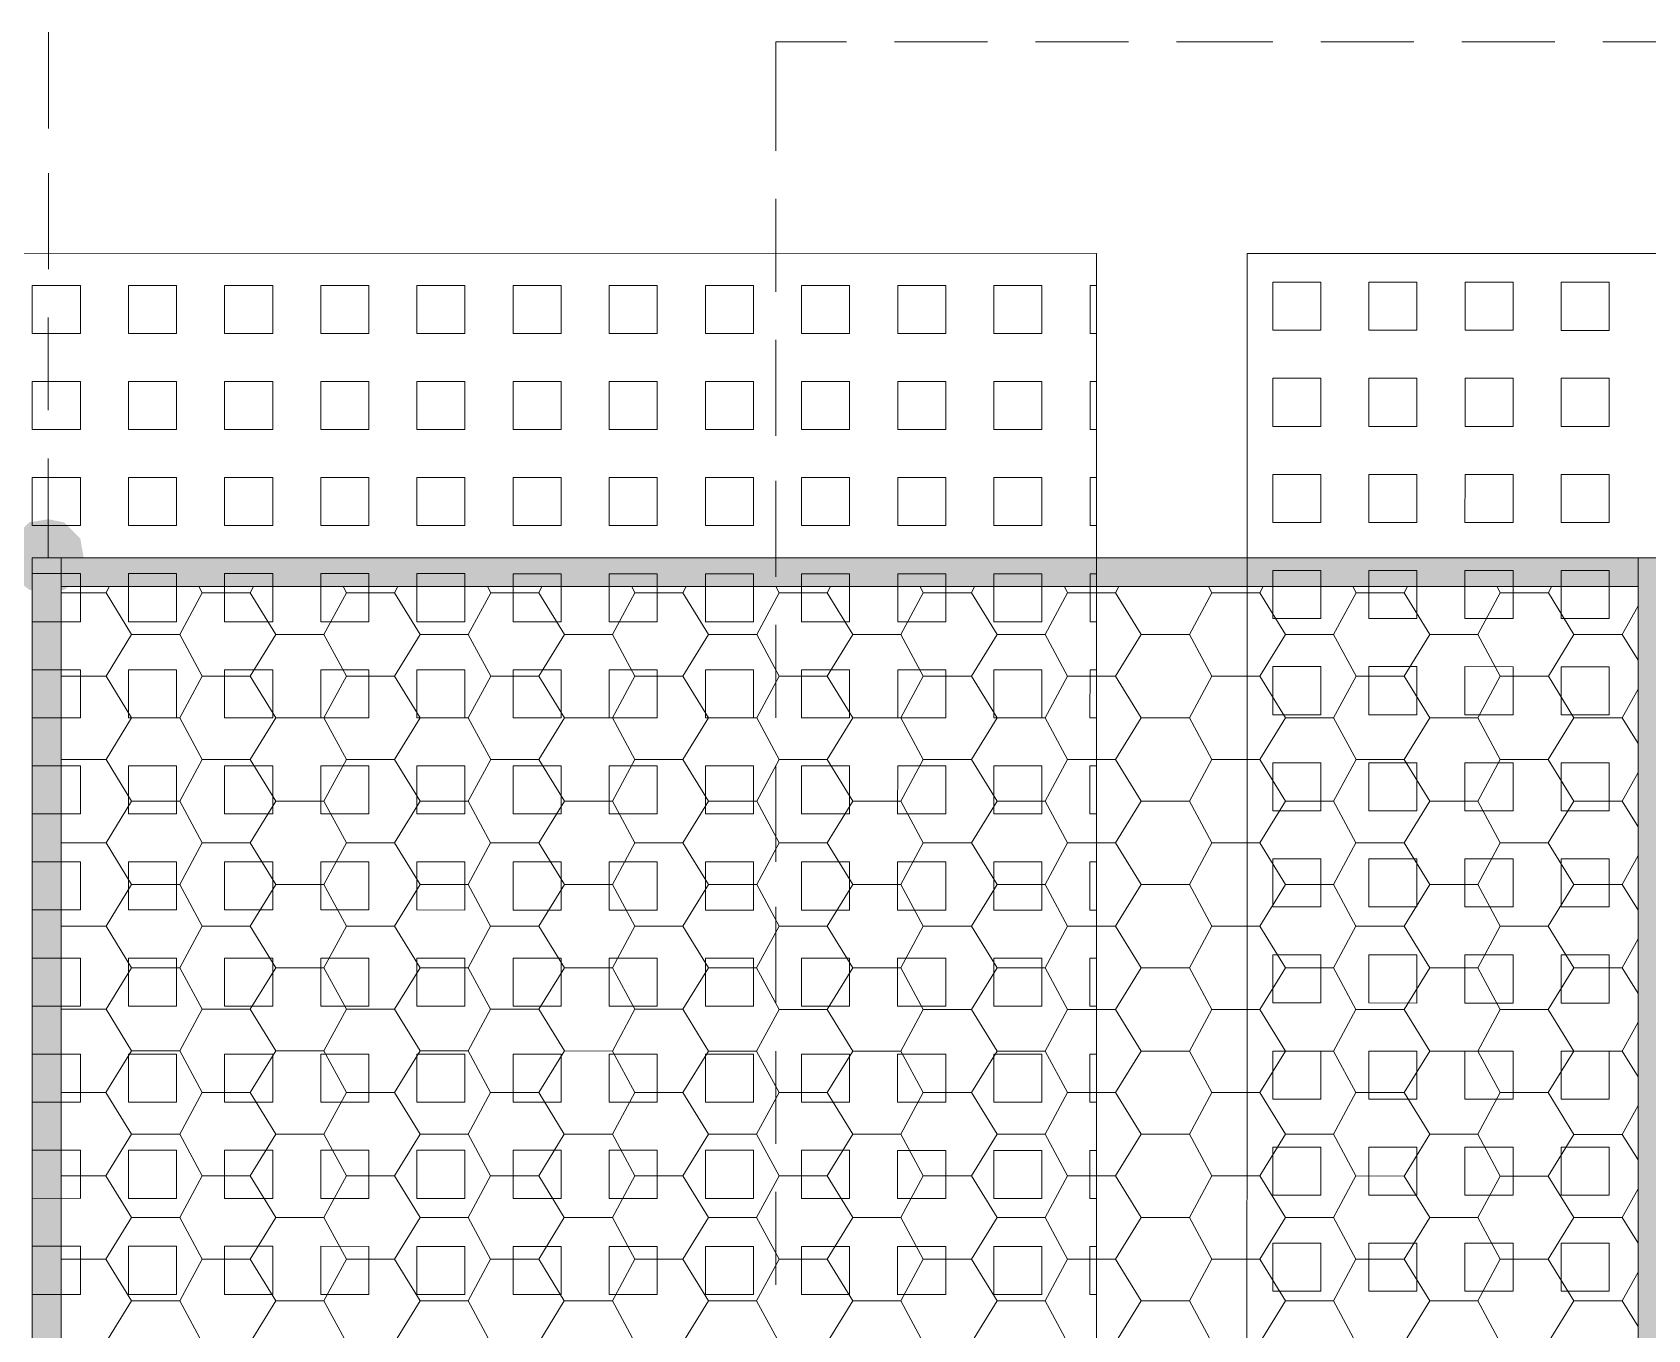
# Model space of a CAD drawing. Extents: x 3377 to 3790, y 1673 to 1846.
# Drawn here: x 3518.203 to 3520.336, y 1763.476 to 1765.19 of the extents above; entities that cross this region are included whole.
import ezdxf

# ---------------------------------------------------------------- set-up
doc = ezdxf.new("R2010")
doc.units = 0
doc.header["$LTSCALE"] = 2
doc.layers.add('PDF7_0', color=7, linetype='Continuous', true_color=0xc6c6c6)
doc.layers.add('PDF7_04-DETALHE', color=7, linetype='Continuous', true_color=0xc6c6c6)

msp = doc.modelspace()

# ---------------------------------------------------------------- linework, layer by layer
at = {"layer": 'PDF7_0', "color": 7, "lineweight": 0}
for points in [[(3518.2032, 1764.496), (3518.2413, 1764.496), (3518.2411, 1762.3972), (3518.203, 1762.3972)], [(3518.2411, 1762.3972), (3518.2413, 1764.496)], [(3520.3231, 1764.4959), (3520.3231, 1764.4578), (3518.2412, 1764.458), (3518.2413, 1764.496)], [(3520.3231, 1764.4959), (3520.3612, 1764.4959), (3520.3611, 1762.3971), (3520.323, 1762.3971)]]:
    msp.add_lwpolyline(points, close=True, dxfattribs=at)
msp.add_lwpolyline([(3520.3231, 1764.4959), (3520.323, 1762.3971)], dxfattribs=at)
at = {"layer": 'PDF7_0', "lineweight": 0}
for points in [[(3518.3005, 1764.4495), (3518.3047, 1764.458)], [(3518.4232, 1764.4579), (3518.4274, 1764.4495), (3518.4909, 1764.4495), (3518.4951, 1764.4579)], [(3518.6136, 1764.4579), (3518.6179, 1764.4495), (3518.6813, 1764.4495), (3518.6856, 1764.4579)], [(3518.804, 1764.4579), (3518.8083, 1764.4495), (3518.8717, 1764.4495), (3518.876, 1764.4579)], [(3518.9945, 1764.4579), (3518.9987, 1764.4494), (3519.0622, 1764.4494), (3519.0664, 1764.4579)], [(3519.1849, 1764.4579), (3519.1891, 1764.4494), (3519.2526, 1764.4494), (3519.2568, 1764.4579)], [(3519.3753, 1764.4579), (3519.3795, 1764.4494), (3519.443, 1764.4494), (3519.4472, 1764.4579)], [(3519.5657, 1764.4579), (3519.5699, 1764.4494), (3519.6334, 1764.4494), (3519.6376, 1764.4579)], [(3519.7561, 1764.4579), (3519.7604, 1764.4494), (3519.8238, 1764.4494), (3519.8281, 1764.4579)], [(3519.9465, 1764.4578), (3519.9508, 1764.4494), (3520.0142, 1764.4494), (3520.0185, 1764.4578)], [(3520.137, 1764.4578), (3520.1412, 1764.4494), (3520.2047, 1764.4494), (3520.2089, 1764.4578)], [(3518.2412, 1764.4495), (3518.3005, 1764.4495), (3518.3343, 1764.3945), (3518.3978, 1764.3945), (3518.4274, 1764.4495)], [(3518.4909, 1764.4495), (3518.5248, 1764.3945), (3518.5882, 1764.3945), (3518.6179, 1764.4495)], [(3518.6813, 1764.4495), (3518.7152, 1764.3945), (3518.7786, 1764.3945), (3518.8083, 1764.4495)], [(3518.8717, 1764.4495), (3518.9056, 1764.3944), (3518.9691, 1764.3944), (3518.9987, 1764.4494)], [(3519.0622, 1764.4494), (3519.096, 1764.3944), (3519.1595, 1764.3944), (3519.1891, 1764.4494)], [(3519.2526, 1764.4494), (3519.2864, 1764.3944), (3519.3499, 1764.3944), (3519.3795, 1764.4494)], [(3519.443, 1764.4494), (3519.4768, 1764.3944), (3519.5403, 1764.3944), (3519.5699, 1764.4494)], [(3519.6334, 1764.4494), (3519.6673, 1764.3944), (3519.7307, 1764.3944), (3519.7604, 1764.4494)], [(3519.8238, 1764.4494), (3519.8577, 1764.3944), (3519.9211, 1764.3944), (3519.9508, 1764.4494)], [(3520.0142, 1764.4494), (3520.0481, 1764.3944), (3520.1116, 1764.3944), (3520.1412, 1764.4494)], [(3520.2047, 1764.4494), (3520.2385, 1764.3944), (3520.302, 1764.3944), (3520.3231, 1764.3605)], [(3520.302, 1764.3944), (3520.3231, 1764.4324)], [(3518.3005, 1764.3395), (3518.3343, 1764.3945)], [(3518.3978, 1764.3945), (3518.4274, 1764.3395), (3518.4909, 1764.3395), (3518.5248, 1764.3945)], [(3518.5882, 1764.3945), (3518.6178, 1764.3395), (3518.6813, 1764.3395), (3518.7152, 1764.3945)], [(3518.7786, 1764.3945), (3518.8083, 1764.3394), (3518.8717, 1764.3394), (3518.9056, 1764.3944)], [(3518.9691, 1764.3944), (3518.9987, 1764.3394), (3519.0622, 1764.3394), (3519.096, 1764.3944)], [(3519.1595, 1764.3944), (3519.1891, 1764.3394), (3519.2526, 1764.3394), (3519.2864, 1764.3944)], [(3519.3499, 1764.3944), (3519.3795, 1764.3394), (3519.443, 1764.3394), (3519.4768, 1764.3944)], [(3519.5403, 1764.3944), (3519.5699, 1764.3394), (3519.6334, 1764.3394), (3519.6673, 1764.3944)], [(3519.7307, 1764.3944), (3519.7603, 1764.3394), (3519.8238, 1764.3394), (3519.8577, 1764.3944)], [(3519.9211, 1764.3944), (3519.9508, 1764.3394), (3520.0142, 1764.3394), (3520.0481, 1764.3944)], [(3520.1116, 1764.3944), (3520.1412, 1764.3394), (3520.2047, 1764.3393), (3520.2385, 1764.3944)], [(3518.2412, 1764.3395), (3518.3005, 1764.3395), (3518.3343, 1764.2845), (3518.3978, 1764.2845), (3518.4274, 1764.3395)], [(3518.4909, 1764.3395), (3518.5247, 1764.2845), (3518.5882, 1764.2844), (3518.6178, 1764.3395)], [(3518.6813, 1764.3395), (3518.7152, 1764.2844), (3518.7786, 1764.2844), (3518.8083, 1764.3394)], [(3518.8717, 1764.3394), (3518.9056, 1764.2844), (3518.9691, 1764.2844), (3518.9987, 1764.3394)], [(3519.0622, 1764.3394), (3519.096, 1764.2844), (3519.1595, 1764.2844), (3519.1891, 1764.3394)], [(3519.2526, 1764.3394), (3519.2864, 1764.2844), (3519.3499, 1764.2844), (3519.3795, 1764.3394)], [(3519.443, 1764.3394), (3519.4768, 1764.2844), (3519.5403, 1764.2844), (3519.5699, 1764.3394)], [(3519.6334, 1764.3394), (3519.6673, 1764.2844), (3519.7307, 1764.2844), (3519.7603, 1764.3394)], [(3519.8238, 1764.3394), (3519.8577, 1764.2844), (3519.9211, 1764.2844), (3519.9508, 1764.3394)], [(3520.0142, 1764.3394), (3520.0481, 1764.2844), (3520.1116, 1764.2843), (3520.1412, 1764.3394)], [(3520.2047, 1764.3393), (3520.2385, 1764.2843), (3520.302, 1764.2843), (3520.3231, 1764.2505)], [(3520.302, 1764.2843), (3520.3231, 1764.3224)], [(3518.3005, 1764.2295), (3518.3343, 1764.2845)], [(3518.3978, 1764.2845), (3518.4274, 1764.2294), (3518.4909, 1764.2294), (3518.5247, 1764.2845)], [(3518.5882, 1764.2844), (3518.6178, 1764.2294), (3518.6813, 1764.2294), (3518.7152, 1764.2844)], [(3518.7786, 1764.2844), (3518.8083, 1764.2294), (3518.8717, 1764.2294), (3518.9056, 1764.2844)], [(3518.9691, 1764.2844), (3518.9987, 1764.2294), (3519.0621, 1764.2294), (3519.096, 1764.2844)], [(3519.1595, 1764.2844), (3519.1891, 1764.2294), (3519.2526, 1764.2294), (3519.2864, 1764.2844)], [(3519.3499, 1764.2844), (3519.3795, 1764.2294), (3519.443, 1764.2294), (3519.4768, 1764.2844)], [(3519.5403, 1764.2844), (3519.5699, 1764.2294), (3519.6334, 1764.2294), (3519.6673, 1764.2844)], [(3519.7307, 1764.2844), (3519.7603, 1764.2294), (3519.8238, 1764.2294), (3519.8577, 1764.2844)], [(3519.9211, 1764.2844), (3519.9508, 1764.2293), (3520.0142, 1764.2293), (3520.0481, 1764.2844)], [(3520.1116, 1764.2843), (3520.1412, 1764.2293), (3520.2046, 1764.2293), (3520.2385, 1764.2843)], [(3518.2412, 1764.2295), (3518.3005, 1764.2295), (3518.3343, 1764.1744), (3518.3978, 1764.1744), (3518.4274, 1764.2294)], [(3518.4909, 1764.2294), (3518.5247, 1764.1744), (3518.5882, 1764.1744), (3518.6178, 1764.2294)], [(3518.6813, 1764.2294), (3518.7152, 1764.1744), (3518.7786, 1764.1744), (3518.8083, 1764.2294)], [(3518.8717, 1764.2294), (3518.9056, 1764.1744), (3518.969, 1764.1744), (3518.9987, 1764.2294)], [(3519.0621, 1764.2294), (3519.096, 1764.1744), (3519.1595, 1764.1744), (3519.1891, 1764.2294)], [(3519.2526, 1764.2294), (3519.2864, 1764.1744), (3519.3499, 1764.1744), (3519.3795, 1764.2294)], [(3519.443, 1764.2294), (3519.4768, 1764.1744), (3519.5403, 1764.1744), (3519.5699, 1764.2294)], [(3519.6334, 1764.2294), (3519.6672, 1764.1744), (3519.7307, 1764.1744), (3519.7603, 1764.2294)], [(3519.8238, 1764.2294), (3519.8577, 1764.1743), (3519.9211, 1764.1743), (3519.9508, 1764.2293)], [(3520.0142, 1764.2293), (3520.0481, 1764.1743), (3520.1115, 1764.1743), (3520.1412, 1764.2293)], [(3520.2046, 1764.2293), (3520.2385, 1764.1743), (3520.302, 1764.1743), (3520.3231, 1764.1405)], [(3520.302, 1764.1743), (3520.3231, 1764.2124)], [(3518.3005, 1764.1194), (3518.3343, 1764.1744)], [(3518.3978, 1764.1744), (3518.4274, 1764.1194), (3518.4909, 1764.1194), (3518.5247, 1764.1744)], [(3518.5882, 1764.1744), (3518.6178, 1764.1194), (3518.6813, 1764.1194), (3518.7152, 1764.1744)], [(3518.7786, 1764.1744), (3518.8082, 1764.1194), (3518.8717, 1764.1194), (3518.9056, 1764.1744)], [(3518.969, 1764.1744), (3518.9987, 1764.1194), (3519.0621, 1764.1194), (3519.096, 1764.1744)], [(3519.1595, 1764.1744), (3519.1891, 1764.1194), (3519.2526, 1764.1194), (3519.2864, 1764.1744)], [(3519.3499, 1764.1744), (3519.3795, 1764.1194), (3519.443, 1764.1194), (3519.4768, 1764.1744)], [(3519.5403, 1764.1744), (3519.5699, 1764.1194), (3519.6334, 1764.1193), (3519.6672, 1764.1744)], [(3519.7307, 1764.1744), (3519.7603, 1764.1193), (3519.8238, 1764.1193), (3519.8577, 1764.1743)], [(3519.9211, 1764.1743), (3519.9507, 1764.1193), (3520.0142, 1764.1193), (3520.0481, 1764.1743)], [(3520.1115, 1764.1743), (3520.1412, 1764.1193), (3520.2046, 1764.1193), (3520.2385, 1764.1743)], [(3518.2412, 1764.1194), (3518.3005, 1764.1194), (3518.3343, 1764.0644), (3518.3978, 1764.0644), (3518.4274, 1764.1194)], [(3518.4909, 1764.1194), (3518.5247, 1764.0644), (3518.5882, 1764.0644), (3518.6178, 1764.1194)], [(3518.6813, 1764.1194), (3518.7152, 1764.0644), (3518.7786, 1764.0644), (3518.8082, 1764.1194)], [(3518.8717, 1764.1194), (3518.9056, 1764.0644), (3518.969, 1764.0644), (3518.9987, 1764.1194)], [(3519.0621, 1764.1194), (3519.096, 1764.0644), (3519.1595, 1764.0644), (3519.1891, 1764.1194)], [(3519.2526, 1764.1194), (3519.2864, 1764.0644), (3519.3499, 1764.0644), (3519.3795, 1764.1194)], [(3519.443, 1764.1194), (3519.4768, 1764.0644), (3519.5403, 1764.0643), (3519.5699, 1764.1194)], [(3519.6334, 1764.1193), (3519.6672, 1764.0643), (3519.7307, 1764.0643), (3519.7603, 1764.1193)], [(3519.8238, 1764.1193), (3519.8577, 1764.0643), (3519.9211, 1764.0643), (3519.9507, 1764.1193)], [(3520.0142, 1764.1193), (3520.0481, 1764.0643), (3520.1115, 1764.0643), (3520.1412, 1764.1193)], [(3520.2046, 1764.1193), (3520.2385, 1764.0643), (3520.302, 1764.0643), (3520.3231, 1764.0304)], [(3520.302, 1764.0643), (3520.3231, 1764.1024)], [(3518.3005, 1764.0094), (3518.3343, 1764.0644)], [(3518.3978, 1764.0644), (3518.4274, 1764.0094), (3518.4909, 1764.0094), (3518.5247, 1764.0644)], [(3518.5882, 1764.0644), (3518.6178, 1764.0094), (3518.6813, 1764.0094), (3518.7152, 1764.0644)], [(3518.7786, 1764.0644), (3518.8082, 1764.0094), (3518.8717, 1764.0094), (3518.9056, 1764.0644)], [(3518.969, 1764.0644), (3518.9987, 1764.0094), (3519.0621, 1764.0094), (3519.096, 1764.0644)], [(3519.1595, 1764.0644), (3519.1891, 1764.0094), (3519.2525, 1764.0094), (3519.2864, 1764.0644)], [(3519.3499, 1764.0644), (3519.3795, 1764.0093), (3519.443, 1764.0093), (3519.4768, 1764.0644)], [(3519.5403, 1764.0643), (3519.5699, 1764.0093), (3519.6334, 1764.0093), (3519.6672, 1764.0643)], [(3519.7307, 1764.0643), (3519.7603, 1764.0093), (3519.8238, 1764.0093), (3519.8577, 1764.0643)], [(3519.9211, 1764.0643), (3519.9507, 1764.0093), (3520.0142, 1764.0093), (3520.0481, 1764.0643)], [(3520.1115, 1764.0643), (3520.1412, 1764.0093), (3520.2046, 1764.0093), (3520.2385, 1764.0643)], [(3518.2412, 1764.0094), (3518.3005, 1764.0094), (3518.3343, 1763.9544), (3518.3978, 1763.9544), (3518.4274, 1764.0094)], [(3518.4909, 1764.0094), (3518.5247, 1763.9544), (3518.5882, 1763.9544), (3518.6178, 1764.0094)], [(3518.6813, 1764.0094), (3518.7151, 1763.9544), (3518.7786, 1763.9544), (3518.8082, 1764.0094)], [(3518.8717, 1764.0094), (3518.9056, 1763.9544), (3518.969, 1763.9544), (3518.9987, 1764.0094)], [(3519.0621, 1764.0094), (3519.096, 1763.9544), (3519.1594, 1763.9544), (3519.1891, 1764.0094)], [(3519.2525, 1764.0094), (3519.2864, 1763.9543), (3519.3499, 1763.9543), (3519.3795, 1764.0093)], [(3519.443, 1764.0093), (3519.4768, 1763.9543), (3519.5403, 1763.9543), (3519.5699, 1764.0093)], [(3519.6334, 1764.0093), (3519.6672, 1763.9543), (3519.7307, 1763.9543), (3519.7603, 1764.0093)], [(3519.8238, 1764.0093), (3519.8576, 1763.9543), (3519.9211, 1763.9543), (3519.9507, 1764.0093)], [(3520.0142, 1764.0093), (3520.0481, 1763.9543), (3520.1115, 1763.9543), (3520.1412, 1764.0093)], [(3520.2046, 1764.0093), (3520.2385, 1763.9543), (3520.302, 1763.9543), (3520.3231, 1763.9204)], [(3520.302, 1763.9543), (3520.3231, 1763.9924)], [(3518.3005, 1763.8994), (3518.3343, 1763.9544)], [(3518.3978, 1763.9544), (3518.4274, 1763.8994), (3518.4909, 1763.8994), (3518.5247, 1763.9544)], [(3518.5882, 1763.9544), (3518.6178, 1763.8994), (3518.6813, 1763.8994), (3518.7151, 1763.9544)], [(3518.7786, 1763.9544), (3518.8082, 1763.8994), (3518.8717, 1763.8994), (3518.9056, 1763.9544)], [(3518.969, 1763.9544), (3518.9986, 1763.8994), (3519.0621, 1763.8994), (3519.096, 1763.9544)], [(3519.1594, 1763.9544), (3519.1891, 1763.8993), (3519.2525, 1763.8993), (3519.2864, 1763.9543)], [(3519.3499, 1763.9543), (3519.3795, 1763.8993), (3519.443, 1763.8993), (3519.4768, 1763.9543)], [(3519.5403, 1763.9543), (3519.5699, 1763.8993), (3519.6334, 1763.8993), (3519.6672, 1763.9543)], [(3519.7307, 1763.9543), (3519.7603, 1763.8993), (3519.8238, 1763.8993), (3519.8576, 1763.9543)], [(3519.9211, 1763.9543), (3519.9507, 1763.8993), (3520.0142, 1763.8993), (3520.0481, 1763.9543)], [(3520.1115, 1763.9543), (3520.1412, 1763.8993), (3520.2046, 1763.8993), (3520.2385, 1763.9543)], [(3518.2412, 1763.8994), (3518.3005, 1763.8994), (3518.3343, 1763.8444), (3518.3978, 1763.8444), (3518.4274, 1763.8994)], [(3518.4909, 1763.8994), (3518.5247, 1763.8444), (3518.5882, 1763.8444), (3518.6178, 1763.8994)], [(3518.6813, 1763.8994), (3518.7151, 1763.8444), (3518.7786, 1763.8444), (3518.8082, 1763.8994)], [(3518.8717, 1763.8994), (3518.9056, 1763.8444), (3518.969, 1763.8443), (3518.9986, 1763.8994)], [(3519.0621, 1763.8994), (3519.096, 1763.8443), (3519.1594, 1763.8443), (3519.1891, 1763.8993)], [(3519.2525, 1763.8993), (3519.2864, 1763.8443), (3519.3499, 1763.8443), (3519.3795, 1763.8993)], [(3519.443, 1763.8993), (3519.4768, 1763.8443), (3519.5403, 1763.8443), (3519.5699, 1763.8993)], [(3519.6334, 1763.8993), (3519.6672, 1763.8443), (3519.7307, 1763.8443), (3519.7603, 1763.8993)], [(3519.8238, 1763.8993), (3519.8576, 1763.8443), (3519.9211, 1763.8443), (3519.9507, 1763.8993)], [(3520.0142, 1763.8993), (3520.0481, 1763.8443), (3520.1115, 1763.8443), (3520.1412, 1763.8993)], [(3520.2046, 1763.8993), (3520.2385, 1763.8443), (3520.3019, 1763.8443), (3520.3231, 1763.8104)], [(3520.3019, 1763.8443), (3520.3231, 1763.8823)], [(3518.3004, 1763.7894), (3518.3343, 1763.8444)], [(3518.3978, 1763.8444), (3518.4274, 1763.7894), (3518.4909, 1763.7894), (3518.5247, 1763.8444)], [(3518.5882, 1763.8444), (3518.6178, 1763.7894), (3518.6813, 1763.7894), (3518.7151, 1763.8444)], [(3518.7786, 1763.8444), (3518.8082, 1763.7893), (3518.8717, 1763.7893), (3518.9056, 1763.8444)], [(3518.969, 1763.8443), (3518.9986, 1763.7893), (3519.0621, 1763.7893), (3519.096, 1763.8443)], [(3519.1594, 1763.8443), (3519.1891, 1763.7893), (3519.2525, 1763.7893), (3519.2864, 1763.8443)], [(3519.3499, 1763.8443), (3519.3795, 1763.7893), (3519.4429, 1763.7893), (3519.4768, 1763.8443)], [(3519.5403, 1763.8443), (3519.5699, 1763.7893), (3519.6334, 1763.7893), (3519.6672, 1763.8443)], [(3519.7307, 1763.8443), (3519.7603, 1763.7893), (3519.8238, 1763.7893), (3519.8576, 1763.8443)], [(3519.9211, 1763.8443), (3519.9507, 1763.7893), (3520.0142, 1763.7893), (3520.0481, 1763.8443)], [(3520.1115, 1763.8443), (3520.1411, 1763.7893), (3520.2046, 1763.7893), (3520.2385, 1763.8443)], [(3518.2412, 1763.7894), (3518.3004, 1763.7894), (3518.3343, 1763.7344), (3518.3978, 1763.7344), (3518.4274, 1763.7894)], [(3518.4909, 1763.7894), (3518.5247, 1763.7344), (3518.5882, 1763.7344), (3518.6178, 1763.7894)], [(3518.6813, 1763.7894), (3518.7151, 1763.7343), (3518.7786, 1763.7343), (3518.8082, 1763.7893)], [(3518.8717, 1763.7893), (3518.9055, 1763.7343), (3518.969, 1763.7343), (3518.9986, 1763.7893)], [(3519.0621, 1763.7893), (3519.096, 1763.7343), (3519.1594, 1763.7343), (3519.1891, 1763.7893)], [(3519.2525, 1763.7893), (3519.2864, 1763.7343), (3519.3499, 1763.7343), (3519.3795, 1763.7893)], [(3519.4429, 1763.7893), (3519.4768, 1763.7343), (3519.5403, 1763.7343), (3519.5699, 1763.7893)], [(3519.6334, 1763.7893), (3519.6672, 1763.7343), (3519.7307, 1763.7343), (3519.7603, 1763.7893)], [(3519.8238, 1763.7893), (3519.8576, 1763.7343), (3519.9211, 1763.7343), (3519.9507, 1763.7893)], [(3520.0142, 1763.7893), (3520.048, 1763.7343), (3520.1115, 1763.7343), (3520.1411, 1763.7893)], [(3520.2046, 1763.7893), (3520.2385, 1763.7342), (3520.3019, 1763.7342), (3520.3231, 1763.7004)], [(3520.3019, 1763.7342), (3520.3231, 1763.7723)], [(3518.3004, 1763.6794), (3518.3343, 1763.7344)], [(3518.3978, 1763.7344), (3518.4274, 1763.6794), (3518.4909, 1763.6794), (3518.5247, 1763.7344)], [(3518.5882, 1763.7344), (3518.6178, 1763.6793), (3518.6813, 1763.6793), (3518.7151, 1763.7343)], [(3518.7786, 1763.7343), (3518.8082, 1763.6793), (3518.8717, 1763.6793), (3518.9055, 1763.7343)], [(3518.969, 1763.7343), (3518.9986, 1763.6793), (3519.0621, 1763.6793), (3519.096, 1763.7343)], [(3519.1594, 1763.7343), (3519.1891, 1763.6793), (3519.2525, 1763.6793), (3519.2864, 1763.7343)], [(3519.3499, 1763.7343), (3519.3795, 1763.6793), (3519.4429, 1763.6793), (3519.4768, 1763.7343)], [(3519.5403, 1763.7343), (3519.5699, 1763.6793), (3519.6334, 1763.6793), (3519.6672, 1763.7343)], [(3519.7307, 1763.7343), (3519.7603, 1763.6793), (3519.8238, 1763.6793), (3519.8576, 1763.7343)], [(3519.9211, 1763.7343), (3519.9507, 1763.6793), (3520.0142, 1763.6792), (3520.048, 1763.7343)], [(3520.1115, 1763.7343), (3520.1411, 1763.6792), (3520.2046, 1763.6792), (3520.2385, 1763.7342)], [(3518.2412, 1763.6794), (3518.3004, 1763.6794), (3518.3343, 1763.6244), (3518.3978, 1763.6243), (3518.4274, 1763.6794)], [(3518.4909, 1763.6794), (3518.5247, 1763.6243), (3518.5882, 1763.6243), (3518.6178, 1763.6793)], [(3518.6813, 1763.6793), (3518.7151, 1763.6243), (3518.7786, 1763.6243), (3518.8082, 1763.6793)], [(3518.8717, 1763.6793), (3518.9055, 1763.6243), (3518.969, 1763.6243), (3518.9986, 1763.6793)], [(3519.0621, 1763.6793), (3519.096, 1763.6243), (3519.1594, 1763.6243), (3519.1891, 1763.6793)], [(3519.2525, 1763.6793), (3519.2864, 1763.6243), (3519.3498, 1763.6243), (3519.3795, 1763.6793)], [(3519.4429, 1763.6793), (3519.4768, 1763.6243), (3519.5403, 1763.6243), (3519.5699, 1763.6793)], [(3519.6334, 1763.6793), (3519.6672, 1763.6243), (3519.7307, 1763.6243), (3519.7603, 1763.6793)], [(3519.8238, 1763.6793), (3519.8576, 1763.6243), (3519.9211, 1763.6242), (3519.9507, 1763.6793)], [(3520.0142, 1763.6792), (3520.048, 1763.6242), (3520.1115, 1763.6242), (3520.1411, 1763.6792)], [(3520.2046, 1763.6792), (3520.2385, 1763.6242), (3520.3019, 1763.6242), (3520.3231, 1763.5904)], [(3520.3019, 1763.6242), (3520.3231, 1763.6623)], [(3518.3004, 1763.5693), (3518.3343, 1763.6244)], [(3518.3978, 1763.6243), (3518.4274, 1763.5693), (3518.4908, 1763.5693), (3518.5247, 1763.6243)], [(3518.5882, 1763.6243), (3518.6178, 1763.5693), (3518.6813, 1763.5693), (3518.7151, 1763.6243)], [(3518.7786, 1763.6243), (3518.8082, 1763.5693), (3518.8717, 1763.5693), (3518.9055, 1763.6243)], [(3518.969, 1763.6243), (3518.9986, 1763.5693), (3519.0621, 1763.5693), (3519.096, 1763.6243)], [(3519.1594, 1763.6243), (3519.189, 1763.5693), (3519.2525, 1763.5693), (3519.2864, 1763.6243)], [(3519.3498, 1763.6243), (3519.3795, 1763.5693), (3519.4429, 1763.5693), (3519.4768, 1763.6243)], [(3519.5403, 1763.6243), (3519.5699, 1763.5693), (3519.6334, 1763.5693), (3519.6672, 1763.6243)], [(3519.7307, 1763.6243), (3519.7603, 1763.5692), (3519.8238, 1763.5692), (3519.8576, 1763.6243)], [(3519.9211, 1763.6242), (3519.9507, 1763.5692), (3520.0142, 1763.5692), (3520.048, 1763.6242)], [(3520.1115, 1763.6242), (3520.1411, 1763.5692), (3520.2046, 1763.5692), (3520.2385, 1763.6242)], [(3518.2412, 1763.5693), (3518.3004, 1763.5693), (3518.3343, 1763.5143), (3518.3978, 1763.5143), (3518.4274, 1763.5693)], [(3518.4908, 1763.5693), (3518.5247, 1763.5143), (3518.5882, 1763.5143), (3518.6178, 1763.5693)], [(3518.6813, 1763.5693), (3518.7151, 1763.5143), (3518.7786, 1763.5143), (3518.8082, 1763.5693)], [(3518.8717, 1763.5693), (3518.9055, 1763.5143), (3518.969, 1763.5143), (3518.9986, 1763.5693)], [(3519.0621, 1763.5693), (3519.0959, 1763.5143), (3519.1594, 1763.5143), (3519.189, 1763.5693)], [(3519.2525, 1763.5693), (3519.2864, 1763.5143), (3519.3498, 1763.5143), (3519.3795, 1763.5693)], [(3519.4429, 1763.5693), (3519.4768, 1763.5143), (3519.5403, 1763.5143), (3519.5699, 1763.5693)], [(3519.6334, 1763.5693), (3519.6672, 1763.5142), (3519.7307, 1763.5142), (3519.7603, 1763.5692)], [(3519.8238, 1763.5692), (3519.8576, 1763.5142), (3519.9211, 1763.5142), (3519.9507, 1763.5692)], [(3520.0142, 1763.5692), (3520.048, 1763.5142), (3520.1115, 1763.5142), (3520.1411, 1763.5692)], [(3520.2046, 1763.5692), (3520.2385, 1763.5142), (3520.3019, 1763.5142), (3520.3231, 1763.4803)], [(3520.3019, 1763.5142), (3520.3231, 1763.5523)], [(3518.3004, 1763.4593), (3518.3343, 1763.5143)], [(3518.3978, 1763.5143), (3518.4274, 1763.4593), (3518.4908, 1763.4593), (3518.5247, 1763.5143)], [(3518.5882, 1763.5143), (3518.6178, 1763.4593), (3518.6813, 1763.4593), (3518.7151, 1763.5143)], [(3518.7786, 1763.5143), (3518.8082, 1763.4593), (3518.8717, 1763.4593), (3518.9055, 1763.5143)], [(3518.969, 1763.5143), (3518.9986, 1763.4593), (3519.0621, 1763.4593), (3519.0959, 1763.5143)], [(3519.1594, 1763.5143), (3519.189, 1763.4593), (3519.2525, 1763.4593), (3519.2864, 1763.5143)], [(3519.3498, 1763.5143), (3519.3795, 1763.4593), (3519.4429, 1763.4593), (3519.4768, 1763.5143)], [(3519.5403, 1763.5143), (3519.5699, 1763.4592), (3519.6333, 1763.4592), (3519.6672, 1763.5142)], [(3519.7307, 1763.5142), (3519.7603, 1763.4592), (3519.8238, 1763.4592), (3519.8576, 1763.5142)], [(3519.9211, 1763.5142), (3519.9507, 1763.4592), (3520.0142, 1763.4592), (3520.048, 1763.5142)], [(3520.1115, 1763.5142), (3520.1411, 1763.4592), (3520.2046, 1763.4592), (3520.2385, 1763.5142)]]:
    msp.add_lwpolyline(points, dxfattribs=at)
at = {"layer": 'PDF7_0', "color": 7, "transparency": 33554559}
for points in [[(3518.1989, 1764.5426), (3518.2243, 1764.496), (3518.1778, 1764.5214)], [(3518.2243, 1764.5468), (3518.1989, 1764.5426), (3518.2243, 1764.496)], [(3518.2243, 1764.496), (3518.2455, 1764.5426), (3518.2243, 1764.5468)], [(3518.2666, 1764.5214), (3518.2243, 1764.496), (3518.2455, 1764.5426)], [(3518.2243, 1764.496), (3518.1778, 1764.5214), (3518.1735, 1764.4961)], [(3518.2709, 1764.496), (3518.2666, 1764.5214), (3518.2243, 1764.496)], [(3518.1735, 1764.4961), (3518.1778, 1764.4707), (3518.2243, 1764.496)], [(3518.1778, 1764.4707), (3518.2243, 1764.496), (3518.1989, 1764.4537)], [(3518.2243, 1764.496), (3518.1989, 1764.4537), (3518.2243, 1764.4495)], [(3518.2243, 1764.4495), (3518.2455, 1764.4537), (3518.2243, 1764.496)], [(3518.2455, 1764.4537), (3518.2243, 1764.496), (3518.2666, 1764.4707)], [(3518.2243, 1764.496), (3518.2666, 1764.4707), (3518.2709, 1764.496)]]:
    msp.add_solid(points, dxfattribs=at)
at = {"layer": 'PDF7_0', "color": 9, "true_color": 0xc1c1c1, "transparency": 33554559}
for points in [[(3518.2032, 1764.496), (3518.2411, 1762.3972), (3518.203, 1762.3972)], [(3518.2413, 1764.496), (3518.2032, 1764.496), (3518.2411, 1762.3972)], [(3518.2413, 1764.496), (3520.3231, 1764.4578), (3518.2412, 1764.458)], [(3520.3231, 1764.4959), (3518.2413, 1764.496), (3520.3231, 1764.4578)], [(3520.3231, 1764.4959), (3520.3611, 1762.3971), (3520.323, 1762.3971)], [(3520.3612, 1764.4959), (3520.3231, 1764.4959), (3520.3611, 1762.3971)]]:
    msp.add_solid(points, dxfattribs=at)
at = {"layer": 'PDF7_04-DETALHE', "color": 7, "lineweight": 0}
for points in [[(3518.2244, 1765.19), (3518.2244, 1765.0631)], [(3519.278, 1765.1772), (3519.1849, 1765.1773), (3519.1849, 1765.0334)], [(3519.4642, 1765.1772), (3519.3415, 1765.1772)], [(3519.6504, 1765.1772), (3519.5277, 1765.1772)], [(3519.8408, 1765.1772), (3519.7139, 1765.1772)], [(3520.027, 1765.1772), (3519.9043, 1765.1772)], [(3520.2132, 1765.1772), (3520.0905, 1765.1772)], [(3520.4036, 1765.1772), (3520.2766, 1765.1772)], [(3518.2244, 1765.0038), (3518.2244, 1764.8769)], [(3519.1849, 1764.9699), (3519.1849, 1764.8472)], [(3518.2243, 1764.8134), (3518.2243, 1764.6907)], [(3519.1849, 1764.7837), (3519.1849, 1764.6568)], [(3518.2243, 1764.6272), (3518.2243, 1764.496)], [(3519.1849, 1764.5975), (3519.1849, 1764.4706)], [(3519.1849, 1764.4071), (3519.1849, 1764.2844)], [(3519.1849, 1764.2209), (3519.1848, 1764.094)], [(3519.1848, 1764.0347), (3519.1848, 1763.9078)], [(3519.1848, 1763.8443), (3519.1848, 1763.7216)], [(3519.1848, 1763.6581), (3519.1848, 1763.5354)]]:
    msp.add_lwpolyline(points, dxfattribs=at)
at = {"layer": 'PDF7_04-DETALHE', "lineweight": 0}
for points in [[(3514.0352, 1764.8983), (3519.6081, 1764.8979), (3519.6079, 1762.3971)], [(3519.8068, 1762.3971), (3519.8069, 1764.8979), (3525.3544, 1764.8976), (3525.3542, 1762.3968)], [(3519.608, 1764.7922), (3519.5996, 1764.7922), (3519.5996, 1764.8556), (3519.608, 1764.8556)], [(3519.608, 1764.6652), (3519.5996, 1764.6652), (3519.5996, 1764.7287), (3519.608, 1764.7287)], [(3519.608, 1764.5383), (3519.5996, 1764.5383), (3519.5996, 1764.6017), (3519.608, 1764.6017)], [(3519.608, 1764.4113), (3519.5996, 1764.4113), (3519.5996, 1764.4748), (3519.608, 1764.4748)], [(3519.608, 1764.2844), (3519.5995, 1764.2844), (3519.5996, 1764.3479), (3519.608, 1764.3479)], [(3519.608, 1764.1574), (3519.5995, 1764.1574), (3519.5995, 1764.2209), (3519.608, 1764.2209)], [(3519.608, 1764.0305), (3519.5995, 1764.0305), (3519.5995, 1764.094), (3519.608, 1764.094)], [(3519.608, 1763.9035), (3519.5995, 1763.9035), (3519.5995, 1763.967), (3519.608, 1763.967)], [(3519.608, 1763.7766), (3519.5995, 1763.7766), (3519.5995, 1763.8401), (3519.608, 1763.8401)], [(3519.608, 1763.6497), (3519.5995, 1763.6497), (3519.5995, 1763.7131), (3519.608, 1763.7131)], [(3519.608, 1763.5227), (3519.5995, 1763.5227), (3519.5995, 1763.5862), (3519.608, 1763.5862)]]:
    msp.add_lwpolyline(points, dxfattribs=at)
for points in [[(3518.2667, 1764.8557), (3518.2667, 1764.7922), (3518.2032, 1764.7923), (3518.2032, 1764.8557)], [(3518.3936, 1764.8557), (3518.3936, 1764.7922), (3518.3301, 1764.7922), (3518.3301, 1764.8557)], [(3518.5206, 1764.8557), (3518.5206, 1764.7922), (3518.4571, 1764.7922), (3518.4571, 1764.8557)], [(3518.6475, 1764.8557), (3518.6475, 1764.7922), (3518.584, 1764.7922), (3518.584, 1764.8557)], [(3518.7744, 1764.8557), (3518.7744, 1764.7922), (3518.711, 1764.7922), (3518.711, 1764.8557)], [(3518.9014, 1764.8557), (3518.9014, 1764.7922), (3518.8379, 1764.7922), (3518.8379, 1764.8557)], [(3519.0283, 1764.8557), (3519.0283, 1764.7922), (3518.9649, 1764.7922), (3518.9649, 1764.8557)], [(3519.1553, 1764.8557), (3519.1553, 1764.7922), (3519.0918, 1764.7922), (3519.0918, 1764.8557)], [(3519.2822, 1764.8557), (3519.2822, 1764.7922), (3519.2187, 1764.7922), (3519.2188, 1764.8557)], [(3519.4092, 1764.8556), (3519.4092, 1764.7922), (3519.3457, 1764.7922), (3519.3457, 1764.8556)], [(3519.5361, 1764.8556), (3519.5361, 1764.7922), (3519.4726, 1764.7922), (3519.4726, 1764.8556)], [(3519.9043, 1764.8598), (3519.9042, 1764.7964), (3519.8408, 1764.7964), (3519.8408, 1764.8598)], [(3520.0312, 1764.8598), (3520.0312, 1764.7964), (3519.9677, 1764.7964), (3519.9677, 1764.8598)], [(3520.1581, 1764.8598), (3520.1581, 1764.7964), (3520.0947, 1764.7964), (3520.0947, 1764.8598)], [(3520.2851, 1764.8598), (3520.2851, 1764.7963), (3520.2216, 1764.7963), (3520.2216, 1764.8598)], [(3518.2667, 1764.7288), (3518.2667, 1764.6653), (3518.2032, 1764.6653), (3518.2032, 1764.7288)], [(3518.3936, 1764.7288), (3518.3936, 1764.6653), (3518.3301, 1764.6653), (3518.3301, 1764.7288)], [(3518.5205, 1764.7288), (3518.5205, 1764.6653), (3518.4571, 1764.6653), (3518.4571, 1764.7288)], [(3518.6475, 1764.7288), (3518.6475, 1764.6653), (3518.584, 1764.6653), (3518.584, 1764.7288)], [(3518.7744, 1764.7287), (3518.7744, 1764.6653), (3518.711, 1764.6653), (3518.711, 1764.7287)], [(3518.9014, 1764.7287), (3518.9014, 1764.6653), (3518.8379, 1764.6653), (3518.8379, 1764.7287)], [(3519.0283, 1764.7287), (3519.0283, 1764.6653), (3518.9648, 1764.6653), (3518.9649, 1764.7287)], [(3519.1553, 1764.7287), (3519.1553, 1764.6652), (3519.0918, 1764.6652), (3519.0918, 1764.7287)], [(3519.2822, 1764.7287), (3519.2822, 1764.6652), (3519.2187, 1764.6652), (3519.2187, 1764.7287)], [(3519.4092, 1764.7287), (3519.4092, 1764.6652), (3519.3457, 1764.6652), (3519.3457, 1764.7287)], [(3519.5361, 1764.7287), (3519.5361, 1764.6652), (3519.4726, 1764.6652), (3519.4726, 1764.7287)], [(3519.9042, 1764.7329), (3519.9042, 1764.6694), (3519.8408, 1764.6694), (3519.8408, 1764.7329)], [(3520.0312, 1764.7329), (3520.0312, 1764.6694), (3519.9677, 1764.6694), (3519.9677, 1764.7329)], [(3520.1581, 1764.7329), (3520.1581, 1764.6694), (3520.0947, 1764.6694), (3520.0947, 1764.7329)], [(3520.2851, 1764.7329), (3520.2851, 1764.6694), (3520.2216, 1764.6694), (3520.2216, 1764.7329)], [(3518.2666, 1764.6018), (3518.2666, 1764.5384), (3518.2032, 1764.5384), (3518.2032, 1764.6018)], [(3518.3936, 1764.6018), (3518.3936, 1764.5384), (3518.3301, 1764.5384), (3518.3301, 1764.6018)], [(3518.5205, 1764.6018), (3518.5205, 1764.5383), (3518.4571, 1764.5383), (3518.4571, 1764.6018)], [(3518.6475, 1764.6018), (3518.6475, 1764.5383), (3518.584, 1764.5383), (3518.584, 1764.6018)], [(3518.7744, 1764.6018), (3518.7744, 1764.5383), (3518.711, 1764.5383), (3518.711, 1764.6018)], [(3518.9014, 1764.6018), (3518.9014, 1764.5383), (3518.8379, 1764.5383), (3518.8379, 1764.6018)], [(3519.0283, 1764.6018), (3519.0283, 1764.5383), (3518.9648, 1764.5383), (3518.9648, 1764.6018)], [(3519.1553, 1764.6018), (3519.1553, 1764.5383), (3519.0918, 1764.5383), (3519.0918, 1764.6018)], [(3519.2822, 1764.6018), (3519.2822, 1764.5383), (3519.2187, 1764.5383), (3519.2187, 1764.6018)], [(3519.4092, 1764.6018), (3519.4091, 1764.5383), (3519.3457, 1764.5383), (3519.3457, 1764.6018)], [(3519.5361, 1764.6017), (3519.5361, 1764.5383), (3519.4726, 1764.5383), (3519.4726, 1764.6018)], [(3519.9042, 1764.606), (3519.9042, 1764.5425), (3519.8408, 1764.5425), (3519.8408, 1764.606)], [(3520.0312, 1764.6059), (3520.0312, 1764.5425), (3519.9677, 1764.5425), (3519.9677, 1764.6059)], [(3520.1581, 1764.6059), (3520.1581, 1764.5425), (3520.0946, 1764.5425), (3520.0947, 1764.6059)], [(3520.2851, 1764.6059), (3520.2851, 1764.5425), (3520.2216, 1764.5425), (3520.2216, 1764.6059)], [(3518.2666, 1764.4749), (3518.2666, 1764.4114), (3518.2032, 1764.4114), (3518.2032, 1764.4749)], [(3518.3936, 1764.4749), (3518.3936, 1764.4114), (3518.3301, 1764.4114), (3518.3301, 1764.4749)], [(3518.5205, 1764.4749), (3518.5205, 1764.4114), (3518.4571, 1764.4114), (3518.4571, 1764.4749)], [(3518.6475, 1764.4749), (3518.6475, 1764.4114), (3518.584, 1764.4114), (3518.584, 1764.4749)], [(3518.7744, 1764.4749), (3518.7744, 1764.4114), (3518.7109, 1764.4114), (3518.7109, 1764.4749)], [(3518.9014, 1764.4748), (3518.9014, 1764.4114), (3518.8379, 1764.4114), (3518.8379, 1764.4748)], [(3519.0283, 1764.4748), (3519.0283, 1764.4114), (3518.9648, 1764.4114), (3518.9648, 1764.4748)], [(3519.1553, 1764.4748), (3519.1552, 1764.4114), (3519.0918, 1764.4114), (3519.0918, 1764.4748)], [(3519.2822, 1764.4748), (3519.2822, 1764.4113), (3519.2187, 1764.4114), (3519.2187, 1764.4748)], [(3519.4091, 1764.4748), (3519.4091, 1764.4113), (3519.3457, 1764.4113), (3519.3457, 1764.4748)], [(3519.5361, 1764.4748), (3519.5361, 1764.4113), (3519.4726, 1764.4113), (3519.4726, 1764.4748)], [(3519.9042, 1764.479), (3519.9042, 1764.4155), (3519.8408, 1764.4155), (3519.8408, 1764.479)], [(3520.0312, 1764.479), (3520.0312, 1764.4155), (3519.9677, 1764.4155), (3519.9677, 1764.479)], [(3520.1581, 1764.479), (3520.1581, 1764.4155), (3520.0946, 1764.4155), (3520.0946, 1764.479)], [(3520.2851, 1764.479), (3520.2851, 1764.4155), (3520.2216, 1764.4155), (3520.2216, 1764.479)], [(3518.2666, 1764.3479), (3518.2666, 1764.2845), (3518.2032, 1764.2845), (3518.2032, 1764.3479)], [(3518.3936, 1764.3479), (3518.3936, 1764.2845), (3518.3301, 1764.2845), (3518.3301, 1764.3479)], [(3518.5205, 1764.3479), (3518.5205, 1764.2845), (3518.457, 1764.2845), (3518.457, 1764.3479)], [(3518.6475, 1764.3479), (3518.6475, 1764.2844), (3518.584, 1764.2844), (3518.584, 1764.3479)], [(3518.7744, 1764.3479), (3518.7744, 1764.2844), (3518.7109, 1764.2844), (3518.7109, 1764.3479)], [(3518.9014, 1764.3479), (3518.9014, 1764.2844), (3518.8379, 1764.2844), (3518.8379, 1764.3479)], [(3519.0283, 1764.3479), (3519.0283, 1764.2844), (3518.9648, 1764.2844), (3518.9648, 1764.3479)], [(3519.1552, 1764.3479), (3519.1552, 1764.2844), (3519.0918, 1764.2844), (3519.0918, 1764.3479)], [(3519.2822, 1764.3479), (3519.2822, 1764.2844), (3519.2187, 1764.2844), (3519.2187, 1764.3479)], [(3519.4091, 1764.3479), (3519.4091, 1764.2844), (3519.3457, 1764.2844), (3519.3457, 1764.3479)], [(3519.5361, 1764.3479), (3519.5361, 1764.2844), (3519.4726, 1764.2844), (3519.4726, 1764.3479)], [(3519.9042, 1764.3521), (3519.9042, 1764.2886), (3519.8407, 1764.2886), (3519.8407, 1764.3521)], [(3520.0312, 1764.3521), (3520.0312, 1764.2886), (3519.9677, 1764.2886), (3519.9677, 1764.3521)], [(3520.1581, 1764.352), (3520.1581, 1764.2886), (3520.0946, 1764.2886), (3520.0946, 1764.3521)], [(3520.2851, 1764.352), (3520.285, 1764.2886), (3520.2216, 1764.2886), (3520.2216, 1764.352)], [(3518.2666, 1764.221), (3518.2666, 1764.1575), (3518.2031, 1764.1575), (3518.2032, 1764.221)], [(3518.3936, 1764.221), (3518.3936, 1764.1575), (3518.3301, 1764.1575), (3518.3301, 1764.221)], [(3518.5205, 1764.221), (3518.5205, 1764.1575), (3518.457, 1764.1575), (3518.457, 1764.221)], [(3518.6475, 1764.221), (3518.6475, 1764.1575), (3518.584, 1764.1575), (3518.584, 1764.221)], [(3518.7744, 1764.221), (3518.7744, 1764.1575), (3518.7109, 1764.1575), (3518.7109, 1764.221)], [(3518.9013, 1764.221), (3518.9013, 1764.1575), (3518.8379, 1764.1575), (3518.8379, 1764.221)], [(3519.0283, 1764.2209), (3519.0283, 1764.1575), (3518.9648, 1764.1575), (3518.9648, 1764.221)], [(3519.1552, 1764.2209), (3519.1552, 1764.1575), (3519.0918, 1764.1575), (3519.0918, 1764.2209)], [(3519.2822, 1764.2209), (3519.2822, 1764.1575), (3519.2187, 1764.1575), (3519.2187, 1764.2209)], [(3519.4091, 1764.2209), (3519.4091, 1764.1574), (3519.3456, 1764.1575), (3519.3457, 1764.2209)], [(3519.5361, 1764.2209), (3519.5361, 1764.1574), (3519.4726, 1764.1574), (3519.4726, 1764.2209)], [(3519.9042, 1764.2251), (3519.9042, 1764.1616), (3519.8407, 1764.1617), (3519.8407, 1764.2251)], [(3520.0312, 1764.2251), (3520.0312, 1764.1616), (3519.9677, 1764.1616), (3519.9677, 1764.2251)], [(3520.1581, 1764.2251), (3520.1581, 1764.1616), (3520.0946, 1764.1616), (3520.0946, 1764.2251)], [(3520.285, 1764.2251), (3520.285, 1764.1616), (3520.2216, 1764.1616), (3520.2216, 1764.2251)], [(3518.2666, 1764.0941), (3518.2666, 1764.0306), (3518.2031, 1764.0306), (3518.2031, 1764.0941)], [(3518.3936, 1764.094), (3518.3936, 1764.0306), (3518.3301, 1764.0306), (3518.3301, 1764.094)], [(3518.5205, 1764.094), (3518.5205, 1764.0306), (3518.457, 1764.0306), (3518.457, 1764.094)], [(3518.6474, 1764.094), (3518.6474, 1764.0306), (3518.584, 1764.0306), (3518.584, 1764.094)], [(3518.7744, 1764.094), (3518.7744, 1764.0305), (3518.7109, 1764.0306), (3518.7109, 1764.094)], [(3518.9013, 1764.094), (3518.9013, 1764.0305), (3518.8379, 1764.0305), (3518.8379, 1764.094)], [(3519.0283, 1764.094), (3519.0283, 1764.0305), (3518.9648, 1764.0305), (3518.9648, 1764.094)], [(3519.1552, 1764.094), (3519.1552, 1764.0305), (3519.0918, 1764.0305), (3519.0918, 1764.094)], [(3519.2822, 1764.094), (3519.2822, 1764.0305), (3519.2187, 1764.0305), (3519.2187, 1764.094)], [(3519.4091, 1764.094), (3519.4091, 1764.0305), (3519.3456, 1764.0305), (3519.3456, 1764.094)], [(3519.5361, 1764.094), (3519.5361, 1764.0305), (3519.4726, 1764.0305), (3519.4726, 1764.094)], [(3519.9042, 1764.0982), (3519.9042, 1764.0347), (3519.8407, 1764.0347), (3519.8407, 1764.0982)], [(3520.0311, 1764.0982), (3520.0311, 1764.0347), (3519.9677, 1764.0347), (3519.9677, 1764.0982)], [(3520.1581, 1764.0982), (3520.1581, 1764.0347), (3520.0946, 1764.0347), (3520.0946, 1764.0982)], [(3520.285, 1764.0981), (3520.285, 1764.0347), (3520.2216, 1764.0347), (3520.2216, 1764.0982)], [(3518.2666, 1763.9671), (3518.2666, 1763.9036), (3518.2031, 1763.9036), (3518.2031, 1763.9671)], [(3518.3936, 1763.9671), (3518.3935, 1763.9036), (3518.3301, 1763.9036), (3518.3301, 1763.9671)], [(3518.5205, 1763.9671), (3518.5205, 1763.9036), (3518.457, 1763.9036), (3518.457, 1763.9671)], [(3518.6474, 1763.9671), (3518.6474, 1763.9036), (3518.584, 1763.9036), (3518.584, 1763.9671)], [(3518.7744, 1763.9671), (3518.7744, 1763.9036), (3518.7109, 1763.9036), (3518.7109, 1763.9671)], [(3518.9013, 1763.9671), (3518.9013, 1763.9036), (3518.8379, 1763.9036), (3518.8379, 1763.9671)], [(3519.0283, 1763.9671), (3519.0283, 1763.9036), (3518.9648, 1763.9036), (3518.9648, 1763.9671)], [(3519.1552, 1763.967), (3519.1552, 1763.9036), (3519.0917, 1763.9036), (3519.0917, 1763.9671)], [(3519.2822, 1763.967), (3519.2822, 1763.9036), (3519.2187, 1763.9036), (3519.2187, 1763.967)], [(3519.4091, 1763.967), (3519.4091, 1763.9036), (3519.3456, 1763.9036), (3519.3456, 1763.967)], [(3519.5361, 1763.967), (3519.536, 1763.9036), (3519.4726, 1763.9036), (3519.4726, 1763.967)], [(3519.9042, 1763.9712), (3519.9042, 1763.9078), (3519.8407, 1763.9078), (3519.8407, 1763.9712)], [(3520.0311, 1763.9712), (3520.0311, 1763.9077), (3519.9677, 1763.9078), (3519.9677, 1763.9712)], [(3520.1581, 1763.9712), (3520.1581, 1763.9077), (3520.0946, 1763.9077), (3520.0946, 1763.9712)], [(3520.285, 1763.9712), (3520.285, 1763.9077), (3520.2216, 1763.9077), (3520.2216, 1763.9712)], [(3518.2666, 1763.8402), (3518.2666, 1763.7767), (3518.2031, 1763.7767), (3518.2031, 1763.8402)], [(3518.3935, 1763.8402), (3518.3935, 1763.7767), (3518.3301, 1763.7767), (3518.3301, 1763.8402)], [(3518.5205, 1763.8401), (3518.5205, 1763.7767), (3518.457, 1763.7767), (3518.457, 1763.8402)], [(3518.6474, 1763.8401), (3518.6474, 1763.7767), (3518.584, 1763.7767), (3518.584, 1763.8401)], [(3518.7744, 1763.8401), (3518.7744, 1763.7767), (3518.7109, 1763.7767), (3518.7109, 1763.8401)], [(3518.9013, 1763.8401), (3518.9013, 1763.7766), (3518.8378, 1763.7767), (3518.8378, 1763.8401)], [(3519.0283, 1763.8401), (3519.0283, 1763.7766), (3518.9648, 1763.7766), (3518.9648, 1763.8401)], [(3519.1552, 1763.8401), (3519.1552, 1763.7766), (3519.0917, 1763.7766), (3519.0917, 1763.8401)], [(3519.2822, 1763.8401), (3519.2822, 1763.7766), (3519.2187, 1763.7766), (3519.2187, 1763.8401)], [(3519.4091, 1763.8401), (3519.4091, 1763.7766), (3519.3456, 1763.7766), (3519.3456, 1763.8401)], [(3519.536, 1763.8401), (3519.536, 1763.7766), (3519.4726, 1763.7766), (3519.4726, 1763.8401)], [(3519.9042, 1763.8443), (3519.9042, 1763.7808), (3519.8407, 1763.7808), (3519.8407, 1763.8443)], [(3520.0311, 1763.8443), (3520.0311, 1763.7808), (3519.9677, 1763.7808), (3519.9677, 1763.8443)], [(3520.1581, 1763.8443), (3520.1581, 1763.7808), (3520.0946, 1763.7808), (3520.0946, 1763.8443)], [(3520.285, 1763.8443), (3520.285, 1763.7808), (3520.2215, 1763.7808), (3520.2215, 1763.8443)], [(3518.2666, 1763.7132), (3518.2666, 1763.6497), (3518.2031, 1763.6498), (3518.2031, 1763.7132)], [(3518.3935, 1763.7132), (3518.3935, 1763.6497), (3518.3301, 1763.6497), (3518.3301, 1763.7132)], [(3518.5205, 1763.7132), (3518.5205, 1763.6497), (3518.457, 1763.6497), (3518.457, 1763.7132)], [(3518.6474, 1763.7132), (3518.6474, 1763.6497), (3518.5839, 1763.6497), (3518.584, 1763.7132)], [(3518.7744, 1763.7132), (3518.7744, 1763.6497), (3518.7109, 1763.6497), (3518.7109, 1763.7132)], [(3518.9013, 1763.7132), (3518.9013, 1763.6497), (3518.8378, 1763.6497), (3518.8378, 1763.7132)], [(3519.0283, 1763.7132), (3519.0283, 1763.6497), (3518.9648, 1763.6497), (3518.9648, 1763.7132)], [(3519.1552, 1763.7132), (3519.1552, 1763.6497), (3519.0917, 1763.6497), (3519.0917, 1763.7132)], [(3519.2821, 1763.7132), (3519.2821, 1763.6497), (3519.2187, 1763.6497), (3519.2187, 1763.7132)], [(3519.4091, 1763.7131), (3519.4091, 1763.6497), (3519.3456, 1763.6497), (3519.3456, 1763.7131)], [(3519.536, 1763.7131), (3519.536, 1763.6497), (3519.4726, 1763.6497), (3519.4726, 1763.7131)], [(3519.9042, 1763.7173), (3519.9042, 1763.6539), (3519.8407, 1763.6539), (3519.8407, 1763.7173)], [(3520.0311, 1763.7173), (3520.0311, 1763.6539), (3519.9676, 1763.6539), (3519.9676, 1763.7173)], [(3520.1581, 1763.7173), (3520.1581, 1763.6539), (3520.0946, 1763.6539), (3520.0946, 1763.7173)], [(3520.285, 1763.7173), (3520.285, 1763.6538), (3520.2215, 1763.6538), (3520.2215, 1763.7173)], [(3518.2666, 1763.5863), (3518.2666, 1763.5228), (3518.2031, 1763.5228), (3518.2031, 1763.5863)], [(3518.3935, 1763.5863), (3518.3935, 1763.5228), (3518.33, 1763.5228), (3518.3301, 1763.5863)], [(3518.5205, 1763.5863), (3518.5205, 1763.5228), (3518.457, 1763.5228), (3518.457, 1763.5863)], [(3518.6474, 1763.5862), (3518.6474, 1763.5228), (3518.5839, 1763.5228), (3518.5839, 1763.5863)], [(3518.7744, 1763.5862), (3518.7744, 1763.5228), (3518.7109, 1763.5228), (3518.7109, 1763.5862)], [(3518.9013, 1763.5862), (3518.9013, 1763.5228), (3518.8378, 1763.5228), (3518.8378, 1763.5862)], [(3519.0282, 1763.5862), (3519.0282, 1763.5228), (3518.9648, 1763.5228), (3518.9648, 1763.5862)], [(3519.1552, 1763.5862), (3519.1552, 1763.5227), (3519.0917, 1763.5227), (3519.0917, 1763.5862)], [(3519.2821, 1763.5862), (3519.2821, 1763.5227), (3519.2187, 1763.5227), (3519.2187, 1763.5862)], [(3519.4091, 1763.5862), (3519.4091, 1763.5227), (3519.3456, 1763.5227), (3519.3456, 1763.5862)], [(3519.536, 1763.5862), (3519.536, 1763.5227), (3519.4726, 1763.5227), (3519.4726, 1763.5862)], [(3519.9042, 1763.5904), (3519.9042, 1763.5269), (3519.8407, 1763.5269), (3519.8407, 1763.5904)], [(3520.0311, 1763.5904), (3520.0311, 1763.5269), (3519.9676, 1763.5269), (3519.9676, 1763.5904)], [(3520.1581, 1763.5904), (3520.1581, 1763.5269), (3520.0946, 1763.5269), (3520.0946, 1763.5904)], [(3520.285, 1763.5904), (3520.285, 1763.5269), (3520.2215, 1763.5269), (3520.2215, 1763.5904)]]:
    msp.add_lwpolyline(points, close=True, dxfattribs=at)

doc.saveas('drawing.dxf')
